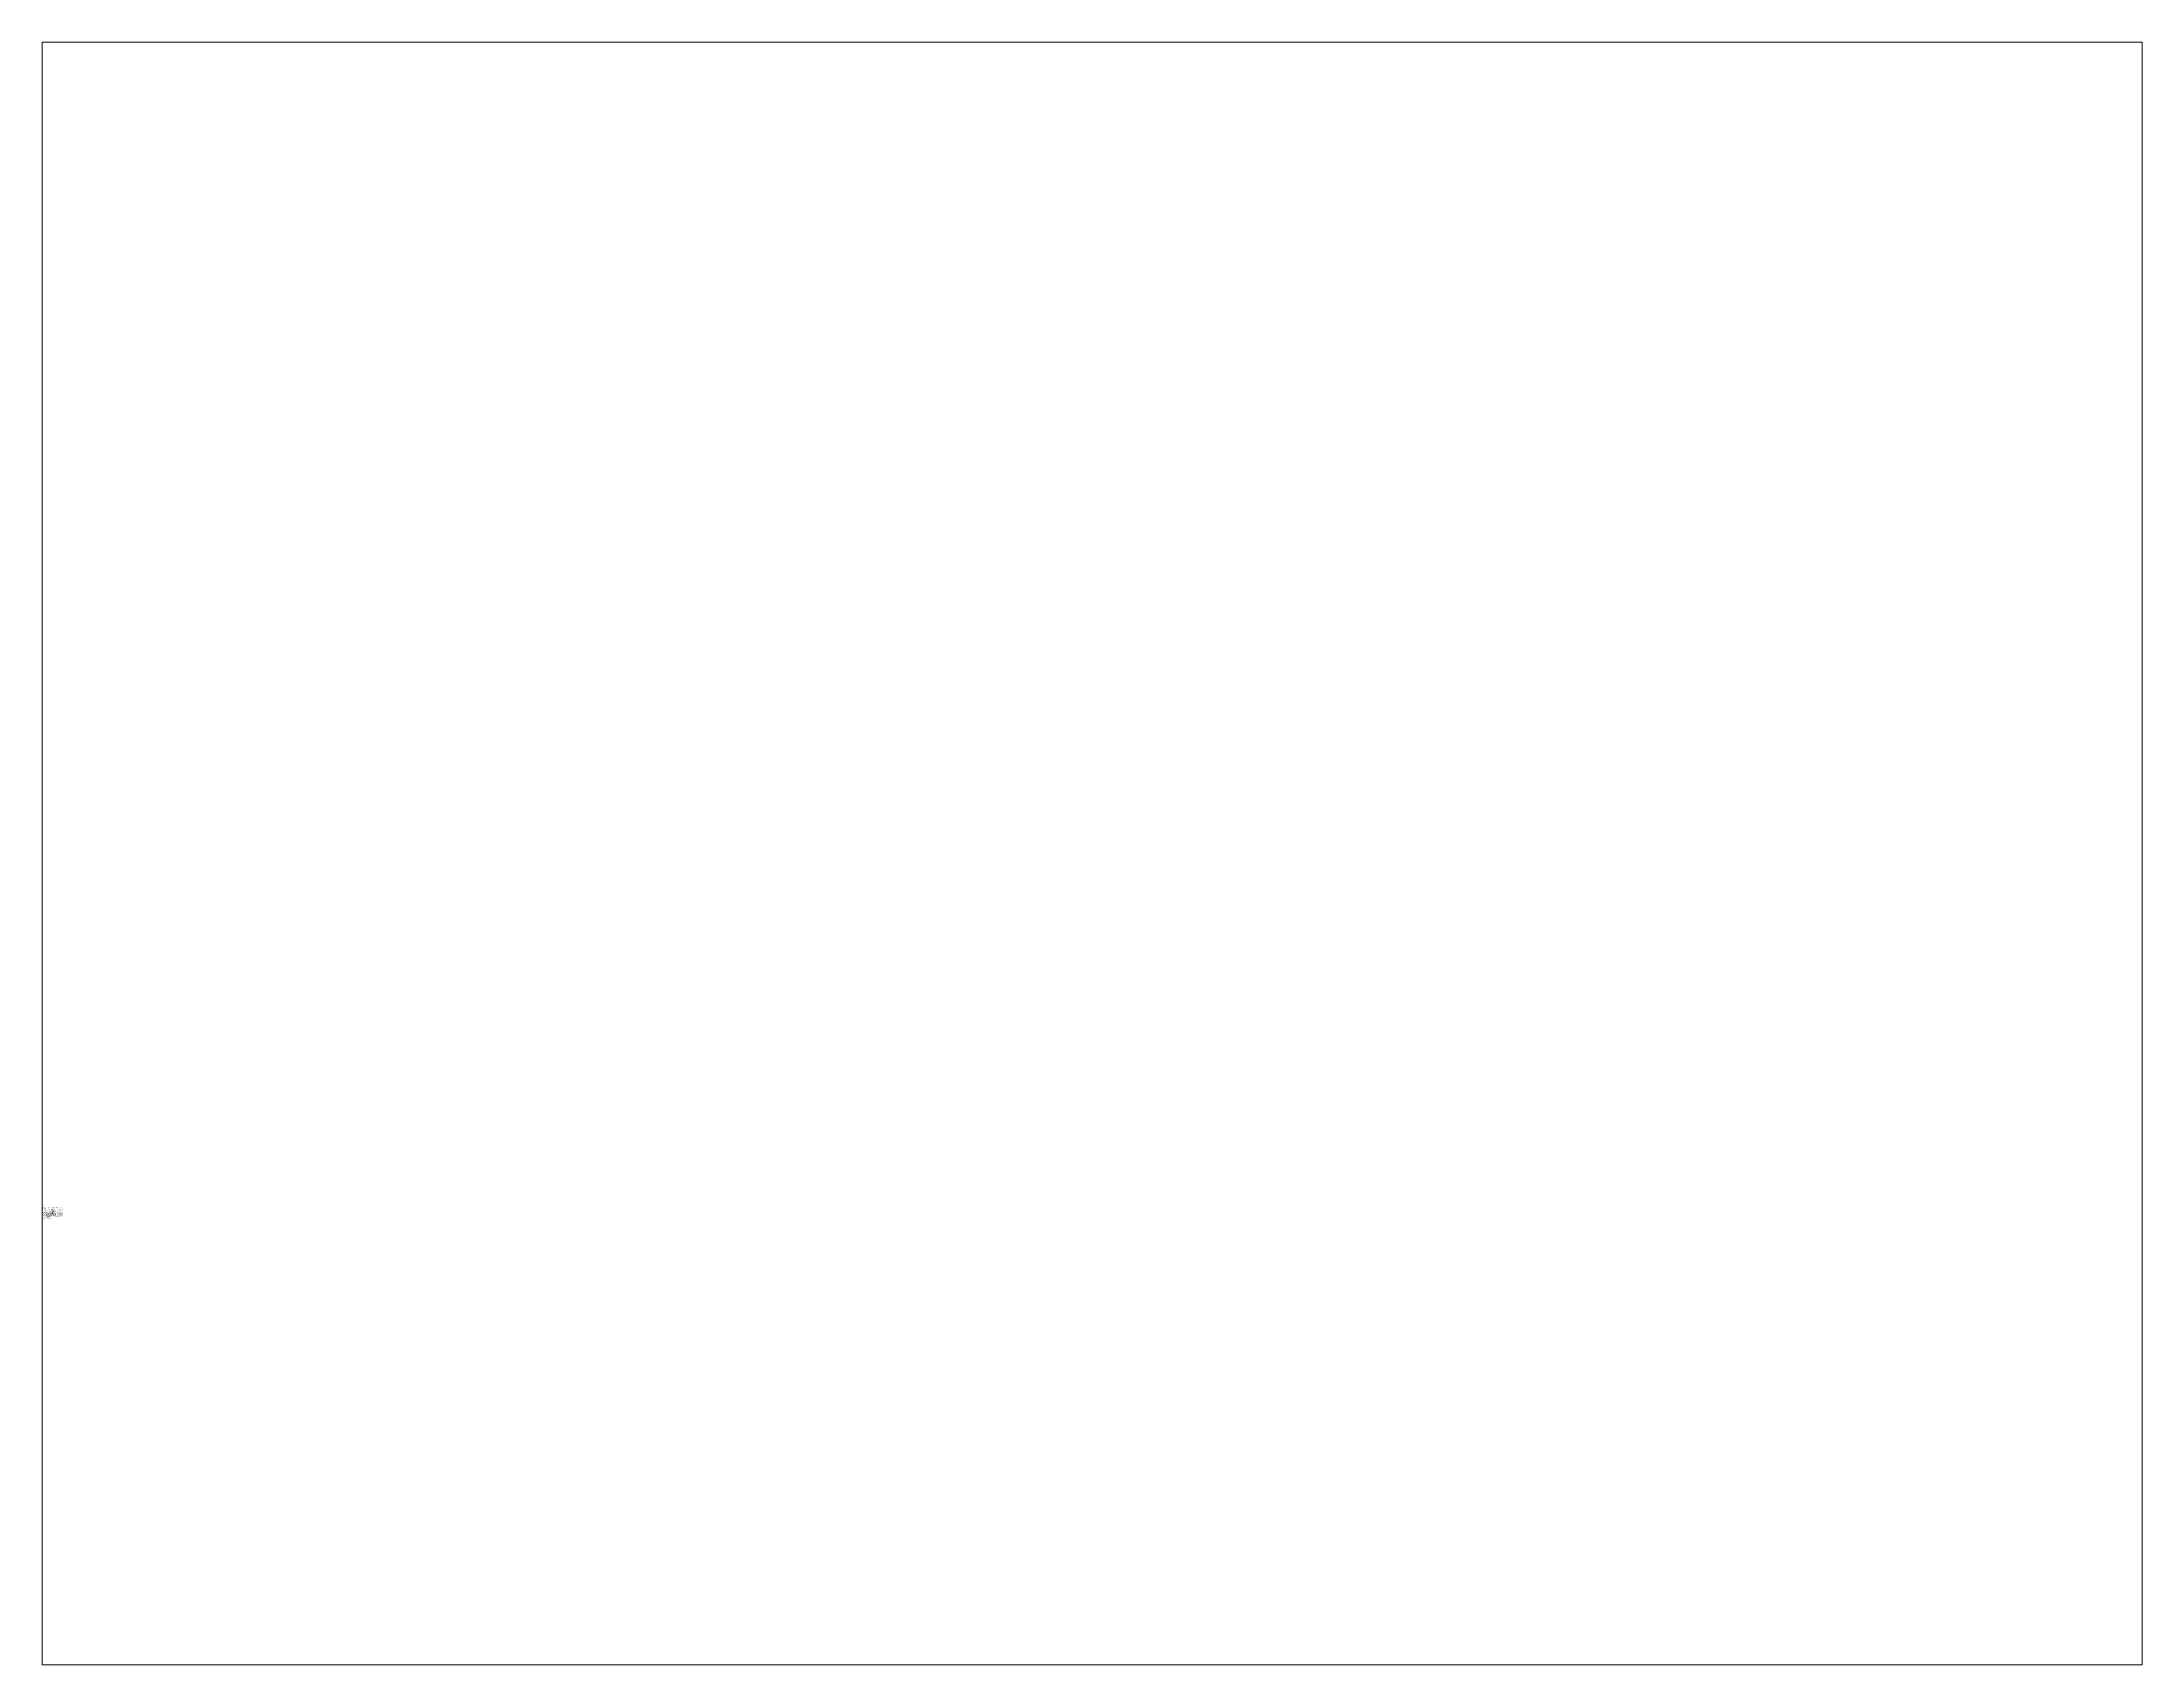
# Paper-space layout 'Layout1' of a CAD drawing. Header units: feet. Extents: x 4.4 to 39.6, y 3.4 to 30.6.
# The model-space entities are those that its viewports show. They can reach past a viewport. Long polylines and large blocks are cut down to what shows.
import ezdxf
from ezdxf import colors
from ezdxf.entities.mleader import LeaderData, LeaderLine
from ezdxf.math import Vec2, Vec3

# ---------------------------------------------------------------- set-up
doc = ezdxf.new("R2010")
doc.units = ezdxf.units.FT
doc.header["$LTSCALE"] = 30
doc.header["$MEASUREMENT"] = 0
doc.linetypes.add('CENTER', pattern=[2, 1.25, -0.25, 0.25, -0.25])
for name, color, linetype in [('-MISC_TEXT_MEDIUM', 4, 'Continuous'), ('0BUIDINGS', 3, 'Continuous'), ('0CONCRETE', 7, 'Continuous'), ('0GRAVEL', 3, 'Continuous'), ('0MISCTOPO', 20, 'Continuous'), ('WARNING', 1, 'Continuous')]:
    doc.layers.add(name, color=color, linetype=linetype)
doc.layers.add('0ROADS AND STREETS', color=1, linetype='Continuous', lineweight=25)
doc.layers.add('0TEXT', color=7, linetype='Continuous', lineweight=35)
doc.layers.get('0').freeze()
doc.styles.add('l60s', font='rs.shx', dxfattribs={"oblique": 22, "height": 0.06})
doc.styles.add('ROMANS', font='romans.shx')
doc.styles.get("Standard").update_dxf_attribs({"font": 'simplex.shx'})
pattern_1 = [(50, (0, 0), (7.172601826, -0.62752135), [0.75, -8.25]), (355, (0, 0), (-1.387513336, 7.521921337), [0.6, -6.6]), (100.45144446, (0.598, -0.052), (5.785088467, 6.89439991), [0.63740192, -7.01142112]), (46.1842, (0, 2), (10.672413307, -1.655192808), [1.125, -12.375]), (96.6356355, (0.889, 1.862), (9.346619457, 9.741186008), [0.95610342, -10.5171376]), (351.184164, (0, 2), (9.34661945, 9.741186003), [0.9, -9.90000001]), (21, (1, 1.5), (5.969070521, -4.026188907), [0.75, -8.25]), (326, (1, 1.5), (2.43315332, 7.25150045), [0.6, -6.6]), (71.45144474, (1.4974, 1.1645), (8.402223767, 3.225311528), [0.6374019, -7.01142112]), (37.5, (0, 0), (0.1215985532, 3.3289385383), [0, -6.52, 0, -6.7, 0, -6.625]), (7.5, (0, 0), (2.6306953744, 3.944117119), [0, -3.82, 0, -6.37, 0, -2.525]), (327.5, (-2.23, 0), (5.3382243617, -0.2255487173), [0, -2.5, 0, -7.8, 0, -10.35]), (317.5, (-3.23, 0), (5.8318616934, 1.001049823), [0, -3.25, 0, -5.18, 0, -7.35])]

# ---------------------------------------------------------------- blocks, each defined once
blk = doc.blocks.new('BRKLINE')
blk.add_lwpolyline([(7, 4), (7, 4), (6, 3), (6, 4)])
at = {"layer": 'Defpoints'}
for p in [(6, 4), (7, 4)]:
    blk.add_point(p, dxfattribs=at)
blk = doc.blocks.new('Indemnification Warning')
at = {"layer": 'WARNING', "insert": (0, 0), "char_height": 0.14, "width": 7.25, "attachment_point": 5, "bg_fill": 3, "box_fill_scale": 1.5, "bg_fill_color": 256, "bg_fill_transparency": 0}
blk.add_mtext('\\pxqd;{\\fTahoma|b0|i0|c0|p34;\\H1.4286x;WARNING}\\P\\pq*;\\P\\pqj;{\\fTahoma|b0|i0|c0|p34;THIS ELECTRONIC FILE IS A NON-CERTIFIED RECORDING AND MAY CONTAIN DATA USED TO GENERATE A PRINTED DOCUMENT PREPARED BY BALLARD CLC, INC. THIS NON-CERTIFIED RECORDING IS NOT A PART OF THE CONTRACT DOCUMENTS.  THIS FILE IS PROVIDED AS-IS AND IS ONLY FOR THE CONVENIENCE OF THE RECEIVING PARTY AND INTENDED SOLELY FOR THE EXCLUSIVE USE BY THAT PARTY FOR THE PURPOSES EXPRESSLY AUTHORIZED.  IN ACCORDANCE WITH STANDARD INDUSTRY PRACTICE, ONLY PRINTED COPIES OF DOCUMENTS CONVEYED TO YOU BY BALLARD CLC, INC. MAY BE RELIED UPON.  ANY USE OF THE INFORMATION OBTAINED OR DERIVED FROM THIS ELECTRONIC FILE WILL BE AT THE SOLE RISK OF THE RECEIVING PARTY.  BECAUSE DATA STORED IN ELECTRONIC MEDIA FORMAT CAN DETERIORATE OR BE MODIFIED INADVERTENTLY OR OTHERWISE WITHOUT AUTHORIZATION OF THE CREATOR OF THIS FILE, THE RECEIVING PARTY AGREES THAT IT HAS THE OBLIGATION TO PERFORM ACCEPTANCE TESTS PRIOR TO USING ANY OF THE DATA CONTAINED WITHIN.  UPON USE OF THE DATA, RECEIVING PARTY SHALL BE DEEMED TO HAVE ACCEPTED THE DATA THUS TRANSFERRED.\\P\\PFREEZE OR DELETE TO VIEW LINEWORK\\P\\P\\pqd;\\H1.4286x;WARNING}', dxfattribs=at)

msp = doc.modelspace()

# ---------------------------------------------------------------- hatches: boundary and pattern name
at = {"layer": '0BUIDINGS'}
h = msp.add_hatch(dxfattribs=at)
h.set_pattern_fill('ANSI31', color=256, scale=10, angle=72)
h.set_pattern_definition([(117, (0, 0), (-1.11375815524, -0.56748812467), [])])
h.paths.add_polyline_path([(3254612, 313716), (3254605, 313702), (3254638, 313686), (3254644, 313701)])
h.paths.add_polyline_path([(3254613, 313713), (3254642, 313700), (3254637, 313689), (3254608, 313703)], flags=16)
at = {"layer": '0CONCRETE'}
h = msp.add_hatch(dxfattribs=at)
h.set_pattern_fill('AR-CONC', color=256)
h.set_pattern_definition(pattern_1)
h.paths.add_polyline_path([(3254683, 313744), (3254662, 313754), (3254657, 313744), (3254678, 313734)])
h.paths.add_polyline_path([(3254561, 313779), (3254546, 313786), (3254540, 313771), (3254546, 313768), (3254545, 313766), (3254547, 313764), (3254548, 313767), (3254554, 313764)])
h.paths.add_polyline_path([(3254552, 313794), (3254549, 313795), (3254548, 313793), (3254551, 313792)])
h.paths.add_polyline_path([(3254554, 313800), (3254552, 313801), (3254551, 313799), (3254553, 313798)])
h.paths.add_polyline_path([(3254558, 313824), (3254556, 313825), (3254555, 313822), (3254557, 313822)])
h.paths.add_polyline_path([(3254568, 313830), (3254566, 313831), (3254565, 313829), (3254567, 313828)])
h.paths.add_polyline_path([(3254569, 313837), (3254568, 313835), (3254571, 313834), (3254572, 313836)])
h.paths.add_polyline_path([(3254571, 313846), (3254569, 313847), (3254568, 313845), (3254570, 313844)])
h.paths.add_polyline_path([(3254580, 313870), (3254579, 313868), (3254581, 313867), (3254582, 313869)])
h.paths.add_polyline_path([(3254590, 313876), (3254587, 313877), (3254586, 313875), (3254589, 313874)])
h.paths.add_polyline_path([(3254592, 313882), (3254590, 313883), (3254589, 313881), (3254591, 313880)])
h.paths.add_polyline_path([(3254606, 313912), (3254604, 313913), (3254603, 313911), (3254605, 313910)])
h.paths.add_polyline_path([(3254609, 313918), (3254607, 313919), (3254606, 313917), (3254608, 313916)])
h.paths.add_polyline_path([(3254609, 313928), (3254607, 313929), (3254606, 313927), (3254608, 313926)])
h.paths.add_polyline_path([(3254607, 313936), (3254606, 313935), (3254608, 313934), (3254608, 313935)])
h.paths.add_polyline_path([(3254620, 313951), (3254618, 313952), (3254617, 313950), (3254619, 313949)])
h.paths.add_polyline_path([(3254628, 313957), (3254626, 313958), (3254624, 313956), (3254627, 313955)])
h.paths.add_polyline_path([(3254630, 313963), (3254628, 313964), (3254627, 313962), (3254629, 313962)])
h.paths.add_polyline_path([(3254654, 313978), (3254648, 313981), (3254649, 313984), (3254646, 313985), (3254645, 313982), (3254639, 313985), (3254632, 313970), (3254647, 313964)])
h.paths.add_polyline_path([(3254630, 313981), (3254628, 313982), (3254627, 313980), (3254629, 313980)])
h.paths.add_polyline_path([(3254681, 313818), (3254679, 313819), (3254678, 313817), (3254680, 313816)])
h.paths.add_polyline_path([(3254674, 313803), (3254672, 313804), (3254671, 313802), (3254673, 313801)])
h.paths.add_polyline_path([(3254648, 313815), (3254646, 313816), (3254645, 313814), (3254647, 313814)])
h.paths.add_polyline_path([(3254655, 313830), (3254653, 313831), (3254652, 313829), (3254654, 313829)])
h.paths.add_polyline_path([(3254615, 313849), (3254613, 313850), (3254612, 313848), (3254614, 313847)])
h = msp.add_hatch(dxfattribs=at)
h.set_pattern_fill('AR-CONC', color=256)
h.set_pattern_definition(pattern_1)
h.paths.add_polyline_path([(3254716, 313872), (3254712, 313874), (3254711, 313873), (3254634, 313910), (3254624, 313889), (3254597, 313902), (3254593, 313893), (3254620, 313880), (3254597, 313830), (3254583, 313802), (3254583, 313802), (3254582, 313799), (3254582, 313799), (3254573, 313780), (3254573, 313780), (3254571, 313777), (3254574, 313775), (3254575, 313776), (3254624, 313753), (3254624, 313752), (3254624, 313752), (3254608, 313718), (3254607, 313718), (3254600, 313704), (3254605, 313702), (3254612, 313716), (3254622, 313711), (3254627, 313723), (3254638, 313746), (3254650, 313740), (3254637, 313712), (3254634, 313706), (3254636, 313705), (3254639, 313710), (3254653, 313739), (3254676, 313728), (3254677, 313729), (3254677, 313729), (3254676, 313730), (3254677, 313730), (3254677, 313730), (3254654, 313741), (3254656, 313745), (3254675, 313787), (3254695, 313831), (3254701, 313828), (3254701, 313829), (3254702, 313829), (3254701, 313830), (3254702, 313830), (3254702, 313830), (3254697, 313833), (3254713, 313868), (3254714, 313868), (3254715, 313869), (3254718, 313867), (3254719, 313868), (3254719, 313868), (3254718, 313869), (3254719, 313869), (3254719, 313870), (3254716, 313871)])
h.paths.add_polyline_path([(3254710, 313871), (3254710, 313870), (3254711, 313869), (3254694, 313833), (3254676, 313795), (3254628, 313817), (3254599, 313830), (3254635, 313906)], flags=16)
h.paths.add_polyline_path([(3254681, 313818), (3254680, 313816), (3254678, 313817), (3254679, 313819)], flags=0)
h.paths.add_polyline_path([(3254655, 313830), (3254654, 313829), (3254652, 313829), (3254653, 313831)], flags=0)
h.paths.add_polyline_path([(3254645, 313838), (3254635, 313816), (3254625, 313821), (3254635, 313843)], flags=0)
h.paths.add_polyline_path([(3254674, 313803), (3254673, 313801), (3254671, 313802), (3254672, 313804)], flags=0)
h.paths.add_polyline_path([(3254648, 313815), (3254647, 313814), (3254645, 313814), (3254646, 313816)], flags=16)
h.paths.add_polyline_path([(3254675, 313793), (3254673, 313788), (3254653, 313746), (3254652, 313743), (3254639, 313748), (3254662, 313798)], flags=16)
h.paths.add_polyline_path([(3254660, 313800), (3254636, 313750), (3254628, 313753), (3254628, 313754), (3254625, 313755), (3254625, 313755), (3254581, 313776), (3254579, 313776), (3254575, 313778), (3254576, 313779), (3254575, 313779), (3254584, 313798), (3254585, 313798), (3254586, 313801), (3254586, 313801), (3254598, 313828)], flags=16)
h.paths.add_polyline_path([(3254615, 313849), (3254614, 313847), (3254612, 313848), (3254613, 313850)], flags=0)
h.paths.add_polyline_path([(3254608, 313834), (3254607, 313832), (3254605, 313833), (3254606, 313835)], flags=0)
h.paths.add_polyline_path([(3254635, 313747), (3254620, 313716), (3254612, 313720), (3254627, 313751), (3254627, 313751), (3254627, 313751)], flags=16)
h = msp.add_hatch(dxfattribs=at)
h.set_pattern_fill('AR-CONC', color=256)
h.set_pattern_definition(pattern_1)
h.paths.add_polyline_path([(3254608, 313834), (3254606, 313835), (3254605, 313833), (3254607, 313832)])
h = msp.add_hatch(dxfattribs=at)
h.set_pattern_fill('AR-CONC', color=256)
h.set_pattern_definition(pattern_1)
h.paths.add_polyline_path([(3254645, 313838), (3254635, 313843), (3254625, 313821), (3254635, 313816)])

# ---------------------------------------------------------------- linework, layer by layer
at = {"layer": '0BUIDINGS', "flags": 128}
msp.add_lwpolyline([(3254612, 313716), (3254605, 313702), (3254638, 313686), (3254644, 313701), (3254612, 313716)], dxfattribs=at)
at = {"layer": '0CONCRETE', "flags": 128}
for points in [[(3254618, 313952), (3254617, 313950), (3254619, 313949), (3254620, 313951), (3254618, 313952)], [(3254626, 313958), (3254626, 313958)], [(3254628, 313982), (3254627, 313980), (3254629, 313980), (3254630, 313981), (3254628, 313982)], [(3254639, 313985), (3254645, 313982), (3254646, 313985), (3254649, 313984), (3254648, 313981), (3254654, 313978), (3254647, 313964), (3254632, 313970), (3254639, 313985)], [(3254546, 313786), (3254561, 313779), (3254554, 313764), (3254548, 313767), (3254547, 313764), (3254545, 313766), (3254546, 313768), (3254540, 313771), (3254546, 313786)], [(3254556, 313825), (3254555, 313822), (3254557, 313822), (3254558, 313824), (3254556, 313825)], [(3254569, 313847), (3254568, 313845), (3254570, 313844), (3254571, 313846), (3254569, 313847)], [(3254605, 313702), (3254600, 313704), (3254607, 313718), (3254608, 313718), (3254624, 313752), (3254624, 313752), (3254624, 313753), (3254575, 313776), (3254574, 313775), (3254571, 313777), (3254573, 313780), (3254573, 313780), (3254582, 313799), (3254582, 313799), (3254583, 313802), (3254583, 313802), (3254597, 313830), (3254620, 313880), (3254593, 313893), (3254597, 313902), (3254624, 313889), (3254634, 313910), (3254711, 313873), (3254712, 313874), (3254716, 313872), (3254716, 313871), (3254719, 313870)], [(3254580, 313870), (3254579, 313868), (3254581, 313867), (3254582, 313869), (3254580, 313870)], [(3254634, 313706), (3254637, 313712), (3254650, 313740), (3254638, 313746), (3254627, 313723), (3254622, 313711)], [(3254625, 313821), (3254635, 313843), (3254645, 313838), (3254635, 313816), (3254625, 313821)], [(3254676, 313728), (3254653, 313739), (3254639, 313710), (3254636, 313705)], [(3254677, 313730), (3254654, 313741), (3254656, 313745), (3254675, 313787), (3254695, 313831), (3254701, 313828)], [(3254662, 313754), (3254657, 313744), (3254678, 313734), (3254683, 313744), (3254662, 313754)], [(3254677, 313729), (3254676, 313728)], [(3254677, 313730), (3254678, 313731)], [(3254679, 313819), (3254681, 313818), (3254680, 313816), (3254678, 313817), (3254679, 313819)], [(3254702, 313830), (3254697, 313833), (3254713, 313868), (3254714, 313868), (3254715, 313869), (3254718, 313867)], [(3254701, 313829), (3254701, 313827)], [(3254702, 313830), (3254703, 313831)], [(3254719, 313868), (3254718, 313867)], [(3254719, 313869), (3254720, 313870)]]:
    msp.add_lwpolyline(points, dxfattribs=at)
for points in [[(3254626, 313958), (3254624, 313956), (3254627, 313955), (3254628, 313957)], [(3254628, 313964), (3254627, 313962), (3254629, 313962), (3254630, 313963)], [(3254551, 313792), (3254552, 313794), (3254549, 313795), (3254548, 313793)], [(3254551, 313799), (3254553, 313798), (3254554, 313800), (3254552, 313801)], [(3254567, 313828), (3254568, 313830), (3254566, 313831), (3254565, 313829)], [(3254571, 313834), (3254572, 313836), (3254569, 313837), (3254568, 313835)], [(3254598, 313828), (3254586, 313801), (3254586, 313801), (3254585, 313798), (3254584, 313798), (3254575, 313779), (3254576, 313779), (3254575, 313778), (3254579, 313776), (3254581, 313776), (3254625, 313755), (3254625, 313755), (3254628, 313754), (3254628, 313753), (3254636, 313750), (3254660, 313800)], [(3254589, 313874), (3254590, 313876), (3254587, 313877), (3254586, 313875)], [(3254591, 313880), (3254589, 313881), (3254590, 313883), (3254592, 313882)], [(3254711, 313869), (3254694, 313833), (3254676, 313795), (3254628, 313817), (3254599, 313830), (3254635, 313906), (3254710, 313871), (3254710, 313870)], [(3254605, 313910), (3254606, 313912), (3254604, 313913), (3254603, 313911)], [(3254608, 313834), (3254606, 313835), (3254605, 313833), (3254607, 313832)], [(3254608, 313934), (3254608, 313935), (3254607, 313936), (3254606, 313935)], [(3254606, 313927), (3254608, 313926), (3254609, 313928), (3254607, 313929)], [(3254607, 313919), (3254609, 313918), (3254608, 313916), (3254606, 313917)], [(3254614, 313847), (3254615, 313849), (3254613, 313850), (3254612, 313848)], [(3254627, 313751), (3254627, 313751), (3254627, 313751), (3254635, 313747), (3254620, 313716), (3254612, 313720)], [(3254673, 313788), (3254675, 313793), (3254662, 313798), (3254639, 313748), (3254652, 313743), (3254653, 313746)], [(3254647, 313814), (3254648, 313815), (3254646, 313816), (3254645, 313814)], [(3254653, 313831), (3254655, 313830), (3254654, 313829), (3254652, 313829)], [(3254672, 313804), (3254671, 313802), (3254673, 313801), (3254674, 313803)]]:
    msp.add_lwpolyline(points, close=True, dxfattribs=at)
at = {"layer": '0GRAVEL', "color": 5, "flags": 128}
for points in [[(3254734, 313978), (3254659, 314008), (3254634, 314014), (3254603, 313995), (3254588, 313967), (3254558, 313917), (3254528, 313858), (3254505, 313805, 0.2658481), (3254513, 313747, 0.0671257), (3254532, 313728, -0.2169055), (3254542, 313702, -0.1771503), (3254533, 313682), (3254473, 313647)], [(3254488, 313638), (3254554, 313653, -0.0726724), (3254626, 313652)]]:
    msp.add_lwpolyline(points, format="xyb", dxfattribs=at)
at = {"layer": '0MISCTOPO', "elevation": 83, "flags": 128}
for points in [[(3254578, 313774), (3254579, 313776)], [(3254578, 313774), (3254580, 313773)], [(3254580, 313773), (3254581, 313776)], [(3254662, 313894), (3254663, 313896)], [(3254662, 313894), (3254663, 313893)], [(3254663, 313896), (3254664, 313895)], [(3254663, 313893), (3254664, 313895)], [(3254700, 313876), (3254701, 313878)], [(3254700, 313876), (3254701, 313875)], [(3254701, 313875), (3254702, 313878)], [(3254702, 313878), (3254701, 313878)]]:
    msp.add_lwpolyline(points, dxfattribs=at)
at = {"layer": '0MISCTOPO', "flags": 128}
msp.add_lwpolyline([(3254581, 313776), (3254579, 313776)], dxfattribs=at)
at = {"layer": '0MISCTOPO', "linetype": 'CENTER', "flags": 128}
for points in [[(3254630, 313684), (3254631, 313687)], [(3254636, 313681), (3254630, 313684)], [(3254638, 313684), (3254631, 313687)], [(3254636, 313681), (3254638, 313684)]]:
    msp.add_lwpolyline(points, dxfattribs=at)
at = {"layer": '0ROADS AND STREETS', "linetype": 'CENTER', "ltscale": 0.1, "flags": 128}
for points in [[(3254730, 313967), (3254654, 313998, 0.3660982), (3254611, 313988), (3254600, 313966), (3254573, 313912), (3254543, 313852), (3254517, 313795, 0.2754521), (3254524, 313755), (3254541, 313738), (3254556, 313723), (3254573, 313699), (3254545, 313669)], [(3254634, 313667, 0.1285617), (3254545, 313669), (3254485, 313644)]]:
    msp.add_lwpolyline(points, format="xyb", dxfattribs=at)

# ---------------------------------------------------------------- block references
at = {"layer": '0CONCRETE'}
for p, rotation in [((3254677, 313722), 65.07803011848434), ((3254702, 313822), 64.48612958034808), ((3254720, 313861), 67.07204775889106)]:
    msp.add_blockref('BRKLINE', p, dxfattribs=dict(at, rotation=rotation))

# ---------------------------------------------------------------- texts
at = {"layer": '0TEXT', "char_height": 1.2, "attachment_point": 1, "style": 'ROMANS'}
for s, width, heights, insert, rotation in [('CENTERLINE OF GRAVEL ROAD', 27.6, [1.84], (3254594, 313957), 63.52045), ('EDGE OF GRAVEL', 16.2, [1.21], (3254530, 313868), 62.87733), ('UTILITY ACCESS', 13.85, [0.5], (3254586, 313783), 0.9138), ('UTILITY ACCESS', 13.85, [0.5], (3254670, 313903), 0.9138), ('UTILITY ACCESS', 13.85, [0.5], (3254681, 313871), 0.9138)]:
    msp.add_mtext_dynamic_manual_height_columns(s, width=width, gutter_width=13.4, heights=heights, dxfattribs=dict(at, insert=insert, rotation=rotation))
for s, width, heights, insert in [('CONCRETE BASES', 16.01, [0.891], (3254543, 313797)), ('CONCRETE BASES', 16.01, [0.891], (3254607, 313841)), ('BUILDING', 8.35, [1.5], (3254620, 313703)), ('A/C', 3.87, [1.73], (3254632, 313685)), ('CONCRETE BASES', 16.01, [0.891], (3254655, 313819))]:
    msp.add_mtext_dynamic_manual_height_columns(s, width=width, gutter_width=13.4, heights=heights, dxfattribs=dict(at, insert=insert))

# ---------------------------------------------------------------- leaders
at = {"layer": '0GRAVEL'}
ml = msp.add_multileader_mtext('Standard', dxfattribs=at)
ml.set_content('', color=256, style='l60s')
ml.set_leader_properties(color=256)
ml.build(insert=Vec2(0, 0))
ml.multileader.update_dxf_attribs({"leader_type": 2, "text_left_attachment_type": 2, "text_right_attachment_type": 2, "dogleg_length": 0.08, "arrow_head_size": 1.6, "scale": 20})
ctx = ml.context
ctx.base_point, ctx.scale, ctx.char_height, ctx.arrow_head_size, ctx.landing_gap_size, ctx.plane_origin, ctx.plane_x_axis, ctx.plane_y_axis = Vec3(3254587, 313782), 20, 1.2, 1.6, 0.6, Vec3(3254584, 313767), Vec3(-0.9961943, -0.0871597), Vec3(0.0871597, -0.9961943)
ctx.left_attachment, ctx.right_attachment, ctx.text_align_type = 2, 2, 2
notes = []
notes.append((ctx, [(0, (1, 1, 0), (3254584, 313782), (0.9961943, 0.0871597), 1.6, [(0, [(3254580, 313776)], 0, [])])]))
ctx.mtext.insert, ctx.mtext.text_direction, ctx.mtext.rotation, ctx.mtext.alignment, ctx.mtext.flow_direction = Vec3(3254586, 313781), Vec3(-0.9961943, -0.0871597), 3.2288631, 3, 5
ml = msp.add_multileader_mtext('Standard', dxfattribs=at)
ml.set_content('', color=256, style='l60s')
ml.set_leader_properties(color=256)
ml.build(insert=Vec2(0, 0))
ml.multileader.update_dxf_attribs({"leader_type": 2, "text_left_attachment_type": 2, "text_right_attachment_type": 2, "dogleg_length": 0.08, "arrow_head_size": 1.6, "scale": 20})
ctx = ml.context
ctx.base_point, ctx.scale, ctx.char_height, ctx.arrow_head_size, ctx.landing_gap_size, ctx.plane_origin, ctx.plane_x_axis, ctx.plane_y_axis = Vec3(3254671, 313902), 20, 1.2, 1.6, 0.6, Vec3(3254668, 313887), Vec3(-0.9961943, -0.0871597), Vec3(0.0871597, -0.9961943)
ctx.left_attachment, ctx.right_attachment, ctx.text_align_type = 2, 2, 2
notes.append((ctx, [(0, (1, 1, 0), (3254668, 313902), (0.9961943, 0.0871597), 1.6, [(0, [(3254664, 313896)], 0, [])])]))
ctx.mtext.insert, ctx.mtext.text_direction, ctx.mtext.rotation, ctx.mtext.alignment, ctx.mtext.flow_direction = Vec3(3254670, 313901), Vec3(-0.9961943, -0.0871597), 3.2288631, 3, 5
ml = msp.add_multileader_mtext('Standard', dxfattribs=at)
ml.set_content('', color=256, style='l60s')
ml.set_leader_properties(color=256)
ml.build(insert=Vec2(0, 0))
ml.multileader.update_dxf_attribs({"leader_type": 2, "text_left_attachment_type": 2, "text_right_attachment_type": 2, "dogleg_length": 0.08, "arrow_head_size": 1.6, "scale": 20})
ctx = ml.context
ctx.base_point, ctx.scale, ctx.char_height, ctx.arrow_head_size, ctx.landing_gap_size, ctx.plane_origin, ctx.plane_x_axis, ctx.plane_y_axis = Vec3(3254695, 313870), 20, 1.2, 1.6, 0.6, Vec3(3254681, 313858), Vec3(-0.9961943, -0.0871597), Vec3(0.0871597, -0.9961943)
ctx.left_attachment, ctx.right_attachment = 2, 2
notes.append((ctx, [(1, (1, 1, 0), (3254697, 313870), (-0.9961943, -0.0871597), 1.6, [(0, [(3254700, 313875)], 0, [])])]))
ctx.mtext.insert, ctx.mtext.text_direction, ctx.mtext.rotation, ctx.mtext.flow_direction = Vec3(3254695, 313870), Vec3(-0.9961943, -0.0871597), 3.2288631, 5
for ctx, leaders in notes:
    for number, flags, end, landing, length, lines in leaders:
        leader = LeaderData()
        leader.index, (leader.has_last_leader_line, leader.has_dogleg_vector, leader.attachment_direction) = number, flags
        leader.last_leader_point, leader.dogleg_vector, leader.dogleg_length = Vec3(end), Vec3(landing), length
        for number, points, colour, breaks in lines:
            line = LeaderLine()
            line.index, line.vertices, line.color, line.breaks = number, Vec3.list(points), colors.encode_raw_color(colour), breaks
            leader.lines.append(line)
        ctx.leaders.append(leader)

# ---------------------------------------------------------------- next in the draw order: texts
at = {"layer": '0TEXT', "insert": (3254581, 313872), "char_height": 1.2, "attachment_point": 1, "style": 'ROMANS', "bg_fill": 3, "box_fill_scale": 1.5, "bg_fill_color": 256, "bg_fill_transparency": 0}
msp.add_mtext_dynamic_manual_height_columns('CONCRETE BASES', width=16.01, gutter_width=13.4, heights=[0.891], dxfattribs=at)

# ---------------------------------------------------------------- next in the draw order: texts
at = {"layer": '0TEXT', "insert": (3254560, 313834), "char_height": 1.2, "attachment_point": 1, "style": 'ROMANS', "bg_fill": 3, "box_fill_scale": 1.5, "bg_fill_color": 256, "bg_fill_transparency": 0}
msp.add_mtext_dynamic_manual_height_columns('CONCRETE BASES', width=16.01, gutter_width=13.4, heights=[0.891], dxfattribs=at)

# ---------------------------------------------------------------- next in the draw order: texts
at = {"layer": '0TEXT', "insert": (3254606, 313944), "char_height": 1.2, "attachment_point": 1, "style": 'ROMANS', "bg_fill": 3, "box_fill_scale": 1.5, "bg_fill_color": 256, "bg_fill_transparency": 0}
msp.add_mtext_dynamic_manual_height_columns('CONCRETE BASES', width=16.01, gutter_width=13.4, heights=[0.891], dxfattribs=at)

# ---------------------------------------------------------------- next in the draw order: block references
at = {"layer": '-MISC_TEXT_MEDIUM', "xscale": 168.0599740989281, "yscale": 168.0599740989281, "zscale": 168.0599740989281}
msp.add_blockref('Indemnification Warning', (3254519, 313810), dxfattribs=at)

psp = doc.layouts.get("Layout1")

# ---------------------------------------------------------------- viewports
at = {"layer": '0MISCTOPO', "view_target_point": (3254637.757, 313695.227)}
psp.add_viewport(center=(22, 17), size=(35.2, 27.2), view_center_point=(60912.479, 21163.367), view_height=95135.21058, dxfattribs=at)

doc.saveas('drawing.dxf')
